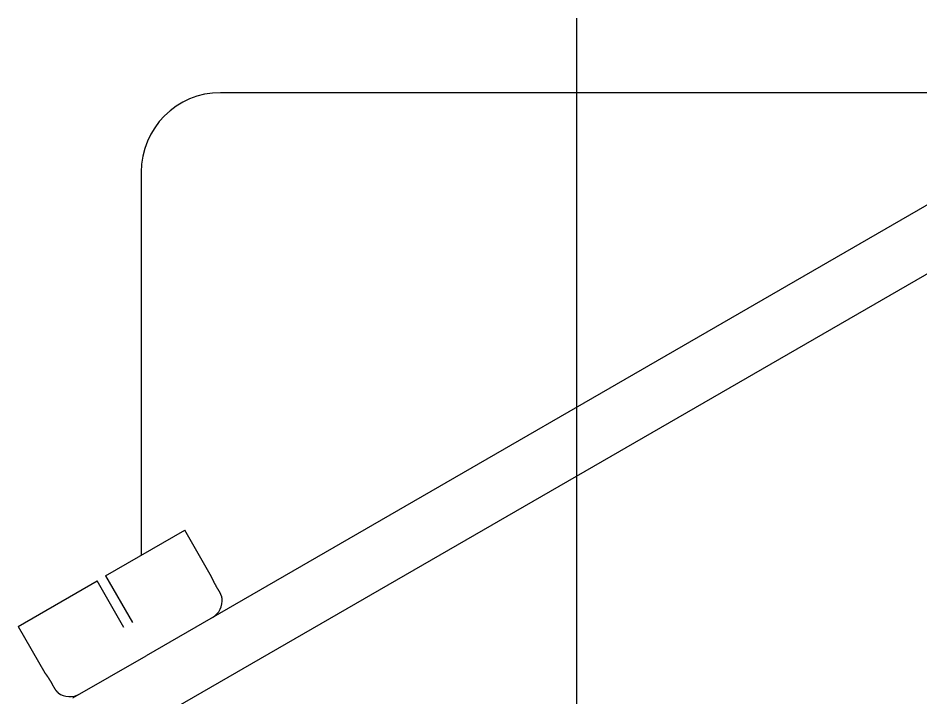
# Model space of a CAD drawing. Units: millimetres at full size. Extents: x -1560 to 1602, y -1094 to 1094.
# Drawn here: x 863.6 to 954.5, y 730.1 to 798.6 of the extents above; entities that cross this region are included whole.
import ezdxf

# ---------------------------------------------------------------- set-up
doc = ezdxf.new("R2010")
doc.units = ezdxf.units.MM
doc.header["$LTSCALE"] = 11.8857
doc.layers.add('0-1_GR1', color=134, linetype='Continuous')

msp = doc.modelspace()

# ---------------------------------------------------------------- linework, layer by layer
at = {"layer": '0-1_GR1'}
msp.add_line((919.8, 798.58), (919.8, 717.28), dxfattribs=at)
at = {"layer": '0-1_GR1', "color": 3}
for p, q in [((964.8, 785.35), (876.47, 734.35)), ((875.97, 783.06), (875.97, 751.88)), ((967.8, 780.15), (879.47, 729.15)), ((875.97, 751.88), (875.97, 744.46)), ((872.4, 742.39), (880.36, 746.99)), ((883.06, 742.31), (880.36, 746.99)), ((863.58, 737.3), (871.53, 741.89)), ((874.24, 737.21), (871.53, 741.89)), ((872.4, 742.39), (875.1, 737.71)), ((863.58, 737.3), (866.28, 732.62)), ((869.11, 730.1), (876.47, 734.35))]:
    msp.add_line(p, q, dxfattribs=at)
for points in [[(960.35, 791.06), (945.57, 791.06), (883.97, 791.06)], [(883.31, 741.77), (883.3, 741.79), (883.29, 741.81), (883.28, 741.83), (883.27, 741.85), (883.26, 741.88), (883.25, 741.9), (883.24, 741.92), (883.23, 741.93), (883.22, 741.95), (883.21, 741.97), (883.2, 741.99), (883.19, 742.01), (883.19, 742.03), (883.18, 742.04), (883.17, 742.06), (883.16, 742.08), (883.15, 742.09), (883.15, 742.11), (883.14, 742.13), (883.13, 742.14), (883.13, 742.16), (883.12, 742.17), (883.11, 742.18), (883.11, 742.2), (883.1, 742.21), (883.09, 742.23), (883.09, 742.24), (883.08, 742.25), (883.08, 742.26), (883.07, 742.28), (883.07, 742.29), (883.06, 742.3), (883.06, 742.31)], [(883.81, 740.9), (883.79, 740.92), (883.78, 740.94), (883.77, 740.96), (883.75, 740.98), (883.74, 741.01), (883.73, 741.03), (883.71, 741.05), (883.7, 741.07), (883.68, 741.09), (883.67, 741.12), (883.66, 741.14), (883.64, 741.16), (883.63, 741.18), (883.62, 741.21), (883.6, 741.23), (883.59, 741.25), (883.58, 741.27), (883.57, 741.3), (883.55, 741.32), (883.54, 741.34), (883.53, 741.36), (883.51, 741.39), (883.5, 741.41), (883.49, 741.43), (883.48, 741.45), (883.46, 741.48), (883.45, 741.5), (883.44, 741.52), (883.43, 741.55), (883.41, 741.57), (883.4, 741.59), (883.39, 741.61), (883.38, 741.64), (883.37, 741.66), (883.35, 741.68), (883.34, 741.7), (883.33, 741.73), (883.32, 741.75), (883.31, 741.77)], [(884.05, 740.41), (884.04, 740.42), (884.04, 740.43), (884.04, 740.45), (884.03, 740.46), (884.03, 740.47), (884.02, 740.48), (884.01, 740.5), (884.01, 740.51), (884, 740.53), (884, 740.54), (883.99, 740.55), (883.99, 740.57), (883.98, 740.58), (883.97, 740.6), (883.96, 740.61), (883.96, 740.63), (883.95, 740.64), (883.94, 740.66), (883.94, 740.67), (883.93, 740.69), (883.92, 740.7), (883.91, 740.72), (883.9, 740.74), (883.89, 740.75), (883.89, 740.77), (883.88, 740.78), (883.87, 740.8), (883.86, 740.82), (883.85, 740.83), (883.84, 740.85), (883.83, 740.86), (883.82, 740.88), (883.81, 740.9)], [(884.12, 740.16), (884.12, 740.16), (884.12, 740.16), (884.12, 740.16), (884.12, 740.16), (884.12, 740.16), (884.12, 740.16), (884.12, 740.16), (884.12, 740.17), (884.12, 740.17), (884.12, 740.17), (884.12, 740.18), (884.12, 740.18), (884.12, 740.19), (884.12, 740.19), (884.11, 740.2), (884.11, 740.2), (884.11, 740.21), (884.11, 740.21), (884.11, 740.22), (884.11, 740.23), (884.1, 740.23), (884.1, 740.24), (884.1, 740.25), (884.1, 740.26), (884.1, 740.26), (884.09, 740.27), (884.09, 740.28), (884.09, 740.29), (884.09, 740.3), (884.08, 740.31), (884.08, 740.32), (884.08, 740.33), (884.07, 740.34), (884.07, 740.35), (884.07, 740.36), (884.06, 740.37), (884.06, 740.38), (884.05, 740.4), (884.05, 740.41)], [(866.28, 732.62), (866.29, 732.61), (866.29, 732.6), (866.3, 732.6), (866.31, 732.59), (866.31, 732.58), (866.32, 732.57), (866.33, 732.56), (866.34, 732.55), (866.34, 732.54), (866.35, 732.52), (866.36, 732.51), (866.37, 732.5), (866.38, 732.49), (866.38, 732.48), (866.39, 732.47), (866.4, 732.45), (866.41, 732.44), (866.42, 732.43), (866.43, 732.42), (866.44, 732.4), (866.45, 732.39), (866.46, 732.37), (866.47, 732.36), (866.48, 732.35), (866.49, 732.33), (866.5, 732.32), (866.51, 732.3), (866.52, 732.28), (866.53, 732.27), (866.54, 732.25), (866.55, 732.23), (866.57, 732.22), (866.58, 732.2), (866.59, 732.18), (866.6, 732.17), (866.61, 732.15), (866.62, 732.13), (866.64, 732.11), (866.65, 732.09)], [(866.65, 732.09), (866.66, 732.07), (866.67, 732.05), (866.69, 732.04), (866.7, 732.02), (866.71, 732), (866.72, 731.98), (866.73, 731.96), (866.75, 731.94), (866.76, 731.92), (866.77, 731.9), (866.78, 731.88), (866.8, 731.86), (866.81, 731.84), (866.82, 731.82), (866.83, 731.8), (866.85, 731.78), (866.86, 731.76), (866.87, 731.74), (866.88, 731.72), (866.89, 731.7), (866.9, 731.68), (866.92, 731.66), (866.93, 731.64), (866.94, 731.62), (866.95, 731.6), (866.96, 731.58), (866.97, 731.56), (866.98, 731.53), (867, 731.51), (867.01, 731.49), (867.02, 731.47), (867.03, 731.45), (867.04, 731.43), (867.05, 731.41), (867.06, 731.39), (867.07, 731.37), (867.09, 731.35), (867.1, 731.33), (867.11, 731.31)], [(867.11, 731.31), (867.12, 731.29), (867.13, 731.27)], [(867.13, 731.27), (867.13, 731.26), (867.14, 731.24), (867.15, 731.23), (867.15, 731.22), (867.16, 731.21), (867.17, 731.2), (867.17, 731.18), (867.18, 731.17), (867.19, 731.16), (867.19, 731.15), (867.2, 731.14), (867.21, 731.13), (867.21, 731.12), (867.22, 731.11), (867.23, 731.1), (867.23, 731.09), (867.24, 731.08), (867.24, 731.07), (867.25, 731.06), (867.26, 731.05), (867.26, 731.04), (867.27, 731.03), (867.28, 731.02), (867.28, 731.01), (867.29, 731), (867.3, 730.99), (867.3, 730.98), (867.31, 730.97), (867.32, 730.96), (867.32, 730.95), (867.33, 730.94), (867.34, 730.93), (867.34, 730.92), (867.35, 730.92), (867.36, 730.91), (867.36, 730.9), (867.37, 730.89), (867.37, 730.88), (867.38, 730.88)], [(867.38, 730.88), (867.39, 730.87), (867.39, 730.86), (867.4, 730.85), (867.4, 730.85), (867.41, 730.84), (867.42, 730.83), (867.42, 730.82), (867.43, 730.82), (867.43, 730.81), (867.44, 730.8), (867.44, 730.8), (867.45, 730.79), (867.46, 730.78), (867.46, 730.78), (867.47, 730.77), (867.47, 730.77), (867.48, 730.76), (867.48, 730.75), (867.49, 730.75), (867.49, 730.74), (867.5, 730.74), (867.5, 730.73), (867.51, 730.73), (867.51, 730.72), (867.52, 730.72), (867.52, 730.71), (867.52, 730.71), (867.53, 730.7), (867.53, 730.7), (867.54, 730.7), (867.54, 730.69), (867.55, 730.69), (867.55, 730.68), (867.55, 730.68), (867.56, 730.68), (867.56, 730.67), (867.56, 730.67), (867.57, 730.67), (867.57, 730.66)], [(867.57, 730.66), (867.57, 730.66), (867.58, 730.66), (867.58, 730.65), (867.58, 730.65), (867.58, 730.65), (867.59, 730.65), (867.59, 730.64), (867.59, 730.64), (867.59, 730.64), (867.6, 730.64), (867.6, 730.64), (867.6, 730.63), (867.6, 730.63), (867.6, 730.63), (867.6, 730.63), (867.61, 730.63), (867.61, 730.63), (867.61, 730.63), (867.61, 730.63), (867.61, 730.62), (867.61, 730.62), (867.61, 730.62), (867.61, 730.62), (867.61, 730.62), (867.61, 730.62), (867.61, 730.62)]]:
    msp.add_lwpolyline(points, dxfattribs=at)
for centre, radius, start, end in [((883.97, 783.06), 8, 90, 180), ((882.14, 739.93), 2, 300, 6.42182), ((868.8, 732.23), 2, 233.57818, 300)]:
    msp.add_arc(centre, radius, start, end, dxfattribs=at)

doc.saveas('drawing.dxf')
